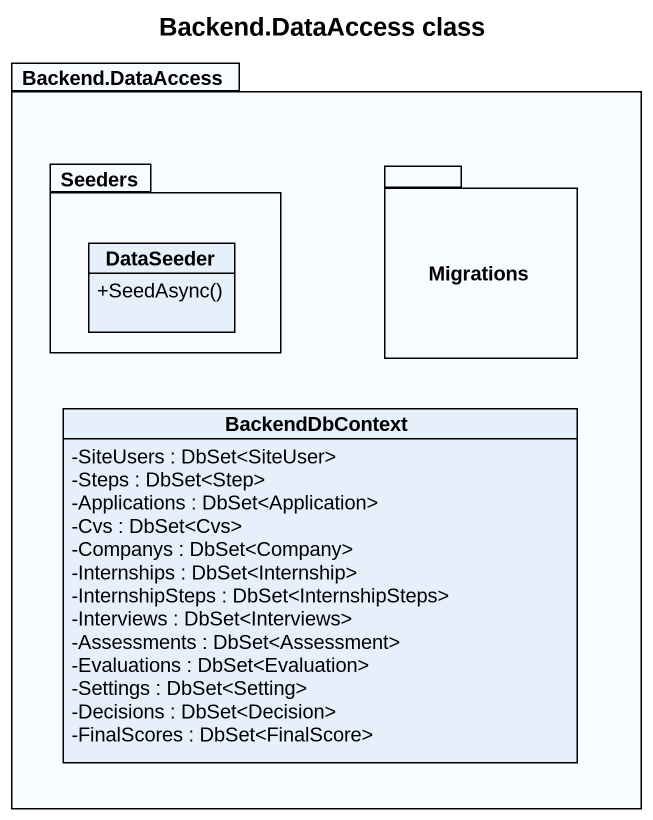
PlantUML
@startuml
title Backend.DataAccess class
hide circle
hide empty members
skinparam classAttributeIconSize 0
package "Backend.DataAccess" as Backend_DataAccess {
  package Seeders {
    class DataSeeder {
      +SeedAsync()
    }
  }
  package Migrations {
  }
  class BackendDbContext {
    -SiteUsers : DbSet<SiteUser>
    -Steps : DbSet<Step>
    -Applications : DbSet<Application>
    -Cvs : DbSet<Cvs>
    -Companys : DbSet<Company>
    -Internships : DbSet<Internship>
    -InternshipSteps : DbSet<InternshipSteps>
    -Interviews : DbSet<Interviews>
    -Assessments : DbSet<Assessment>
    -Evaluations : DbSet<Evaluation>
    -Settings : DbSet<Setting>
    -Decisions : DbSet<Decision>
    -FinalScores : DbSet<FinalScore>
  }
}
@enduml
